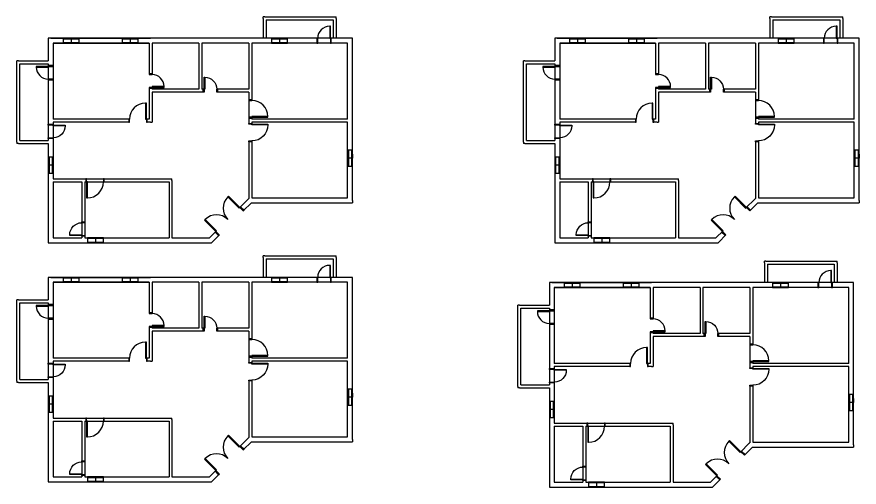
# Model space of a CAD drawing. Header units: metres. Extents: x -2 to 2771, y 0 to 5485.
# Drawn here: x 1409.07 to 1451.28, y 2680.26 to 2703.83 of the extents above; entities that cross this region are included whole.
import ezdxf

# ---------------------------------------------------------------- set-up
doc = ezdxf.new("R2010")
doc.units = ezdxf.units.M
doc.layers.get('0').update_dxf_attribs({"color": 255})
doc.layers.add('gate', color=130, linetype='Continuous')
doc.layers.add('window', color=3, linetype='Continuous')

# ---------------------------------------------------------------- blocks, each defined once
blk = doc.blocks.new('d1')
at = {"layer": 'gate'}
for points in [[(-0.08, 0.15), (-0.04, 0.15), (-0.04, 0.95), (-0.08, 0.95)], [(-0.92, 0), (-0.88, 0), (-0.88, 0.15), (-0.92, 0.15)], [(-0.04, 0), (0, 0), (0, 0.15), (-0.04, 0.15)]]:
    blk.add_lwpolyline(points, close=True, dxfattribs=at)
blk.add_arc((-0.08, 0.15), 0.8, 90, 180, dxfattribs=at)
blk = doc.blocks.new('d-2')
at = {"layer": 'gate'}
for points in [[(-0.08, 0.15), (-0.04, 0.15), (-0.04, 0.75), (-0.08, 0.75)], [(-0.72, 0), (-0.68, 0), (-0.68, 0.15), (-0.72, 0.15)], [(-0.04, 0), (0, 0), (0, 0.15), (-0.04, 0.15)]]:
    blk.add_lwpolyline(points, close=True, dxfattribs=at)
blk.add_arc((-0.08, 0.15), 0.6, 90, 180, dxfattribs=at)
blk = doc.blocks.new('w-1')
at = {"layer": 'window'}
for p, q in [((0, 0.25), (-0.8, 0.25)), ((-0.8, 0.25), (-0.8, 0)), ((0, 0.21), (-0.8, 0.21)), ((-0.8, 0.04), (0, 0.04)), ((-0.8, 0), (0, 0)), ((-0.6, 0.25), (-0.4, 0.25)), ((-0.4, 0.25), (-0.4, 0.25)), ((-0.4, 0.21), (-0.4, 0.04)), ((0, 0), (0, 0.25))]:
    blk.add_line(p, q, dxfattribs=at)
blk = doc.blocks.new('m-g')
at = {"layer": 'gate'}
for points in [[(-0.247, 0.106), (-0.212, 0.141), (-0.778, 0.707), (-0.813, 0.672)], [(-0.035, -0.035), (0, 0), (-0.177, 0.177), (-0.212, 0.141)], [(-1.378, -1.025), (-1.413, -1.06), (-1.979, -0.494), (-1.944, -0.459)], [(-1.237, -1.237), (-1.272, -1.272), (-1.449, -1.095), (-1.413, -1.06)]]:
    blk.add_lwpolyline(points, close=True, dxfattribs=at)
for centre, start, end in [((-0.247, 0.106), 135, 225), ((-1.378, -1.025), 45, 135)]:
    blk.add_arc(centre, 0.8, start, end, dxfattribs=at)
blk = doc.blocks.new('b-d')
at = {"layer": 'gate'}
for points in [[(-0.08, 0.25), (-0.04, 0.25), (-0.04, 0.85), (-0.08, 0.85)], [(-0.68, 0), (-0.68, 0.25), (-0.72, 0.25), (-0.72, 0)], [(0, 0), (0, 0.25), (-0.04, 0.25), (-0.04, 0)]]:
    blk.add_lwpolyline(points, close=True, dxfattribs=at)
blk.add_arc((-0.08, 0.25), 0.6, 90, 180, dxfattribs=at)
blk = doc.blocks.new('b-12')
for p, q in [((10.775, 1), (10.775, 1.075)), ((10.85, 1.075), (10.775, 1.075)), ((10.775, 1), (10.775, 0)), ((10.85, 1.075), (14.35, 1.075)), ((10.85, 1.075), (14.35, 1.075)), ((10.925, 0.925), (10.925, 0)), ((10.925, 0.925), (14.275, 0.925)), ((14.275, 0.925), (14.275, 0)), ((14.35, 1.075), (14.425, 1.075)), ((14.425, 1), (14.425, 1.075)), ((14.425, 1), (14.425, 0)), ((0, 0), (0, -0.125)), ((0, 0), (0, -1)), ((0.125, 0), (5.125, 0)), ((15, 0), (12.6, 0)), ((0.25, -0.25), (5.05, -0.25)), ((5.05, -0.25), (5.05, -1.82)), ((5.2, -0.25), (5.2, -1.82)), ((7.55, -0.25), (7.55, -2.55)), ((7.7, -0.25), (7.7, -2.55)), ((10.05, -0.25), (10.05, -2.55)), ((10.2, -0.25), (10.2, -2.625)), ((-1.575, -1.2), (-1.575, -1.125)), ((-1.5, -1.125), (-1.575, -1.125)), ((-1.575, -5.2), (-1.575, -1.2)), ((-1.5, -1.125), (0, -1.125)), ((-1.425, -5.125), (-1.425, -1.275)), ((-1.425, -1.275), (0, -1.275)), ((5.05, -2.46), (5.05, -4.05)), ((5.2, -2.42), (5.2, -2.55)), ((7.55, -2.55), (5.2, -2.55)), ((5.2, -2.7), (5.2, -4.125)), ((7.625, -2.7), (5.2, -2.7)), ((7.805, -2.7), (7.625, -2.7)), ((7.845, -2.55), (7.7, -2.55)), ((10.05, -2.55), (8.445, -2.55)), ((10.05, -2.7), (8.445, -2.7)), ((10.05, -2.7), (10.05, -4.305)), ((10.2, -2.625), (10.2, -3.116)), ((4.074, -4.05), (0.25, -4.05)), ((4.074, -4.2), (0.25, -4.2)), ((5.05, -4.05), (4.874, -4.05)), ((5.125, -4.2), (4.914, -4.2)), ((5.125, -4.2), (5.2, -4.2)), ((5.2, -4.125), (5.2, -4.2)), ((10.2, -3.916), (10.2, -4.05)), ((15, -4.05), (10.2, -4.05)), ((10.2, -4.2), (10.2, -4.345)), ((15, -4.2), (10.2, -4.2)), ((-1.575, -5.2), (-1.575, -5.275)), ((-1.5, -5.275), (-1.575, -5.275)), ((-1.5, -5.275), (0, -5.275)), ((-1.425, -5.125), (0, -5.125)), ((10.05, -5.145), (10.05, -8.023)), ((10.2, -5.145), (10.2, -8)), ((0.25, -7.05), (0.34, -7.05)), ((0.34, -7.05), (1.18, -7.05)), ((1.18, -7.05), (4.125, -7.05)), ((4.125, -7.05), (5.335, -7.05)), ((5.335, -7.05), (5.975, -7.05)), ((5.975, -7.05), (6.125, -7.05)), ((6.125, -7.05), (6.2, -7.05)), ((6.2, -7.125), (6.2, -7.05)), ((6.2, -7.125), (6.2, -10)), ((0.25, -7.2), (0.38, -7.2)), ((0.25, -7.2), (1.675, -7.2)), ((1.18, -7.2), (1.675, -7.2)), ((1.675, -7.2), (1.675, -10)), ((1.825, -7.2), (4.05, -7.2)), ((1.825, -7.2), (1.825, -10)), ((4.05, -7.2), (4.2, -7.2)), ((4.2, -7.2), (5.335, -7.2)), ((5.335, -7.2), (5.935, -7.2)), ((5.935, -7.2), (6.05, -7.2)), ((6.05, -7.2), (6.05, -10)), ((10.2, -8), (15, -8)), ((9.562, -8.511), (10.037, -8.037)), ((9.774, -8.653), (10.177, -8.25)), ((10.037, -8.037), (10.05, -8.023)), ((10.177, -8.25), (15.125, -8.25)), ((15.125, -8.25), (15.25, -8.25)), ((15.25, -8.125), (15.25, -8.25)), ((8.996, -9.077), (8.997, -9.076)), ((8.073, -10), (8.431, -9.642)), ((4.05, -10), (4.2, -10)), ((8.213, -10.213), (8.573, -9.854)), ((8.125, -10.25), (8.177, -10.25)), ((8.213, -10.213), (8.177, -10.25))]:
    blk.add_line(p, q)
for points in [[(15.25, -8.125), (15.25, 0), (0, 0), (0, -1.125)], [(5.05, -0.25), (0.25, -0.25), (0.25, -4.05)], [(7.55, -0.25), (5.2, -0.25)], [(10.05, -0.25), (7.7, -0.25)], [(15, -4.05), (15, -0.25), (10.2, -0.25)], [(0, -1.275), (0, -5.125)], [(0.25, -4.2), (0.25, -7.05)], [(15, -8), (15, -4.2)], [(0, -5.275), (0, -10.25), (8.125, -10.25)], [(0.25, -7.2), (0.25, -10), (1.675, -10)], [(1.825, -10), (4.05, -10)], [(4.2, -10), (6.05, -10)], [(6.2, -10), (8.073, -10)]]:
    blk.add_lwpolyline(points)
blk.add_blockref('m-g', (9.809, -8.618))
at = {"layer": 'Defpoints'}
for p in [(1.542, -0.25), (4.497, -0.25), (11.987, -0.25), (2.761, -10.25)]:
    blk.add_blockref('w-1', p, dxfattribs=at)
at = {"layer": 'Defpoints', "rotation": 270}
for p in [(15, -6.407), (0, -6.758)]:
    blk.add_blockref('w-1', p, dxfattribs=at)
at = {"layer": 'gate'}
for name, p in [('b-d', (14.182, -0.25)), ('d1', (4.954, -4.2))]:
    blk.add_blockref(name, p, dxfattribs=at)
for name, p, rotation in [('b-d', (0.25, -1.368), 90), ('d-2', (5.05, -2.5), 270), ('d1', (10.05, -3.996), 270), ('d1', (1.881, -7.05), 180)]:
    blk.add_blockref(name, p, dxfattribs=dict(at, rotation=rotation))
at = {"layer": 'gate', "xscale": -1}
blk.add_blockref('d-2', (7.765, -2.7), dxfattribs=at)
for name, p, rotation in [('b-d', (0, -4.306), 270.0000000000383), ('d1', (10.05, -4.265), 270), ('d-2', (1.825, -9.924), 90)]:
    blk.add_blockref(name, p, dxfattribs=dict(at, rotation=rotation))

msp = doc.modelspace()

# ---------------------------------------------------------------- block references
for p in [(1410.64585, 2702.75), (1436.03089, 2702.75), (1410.64585, 2690.77051), (1435.75541, 2690.50548)]:
    msp.add_blockref('b-12', p)

doc.saveas('drawing.dxf')
